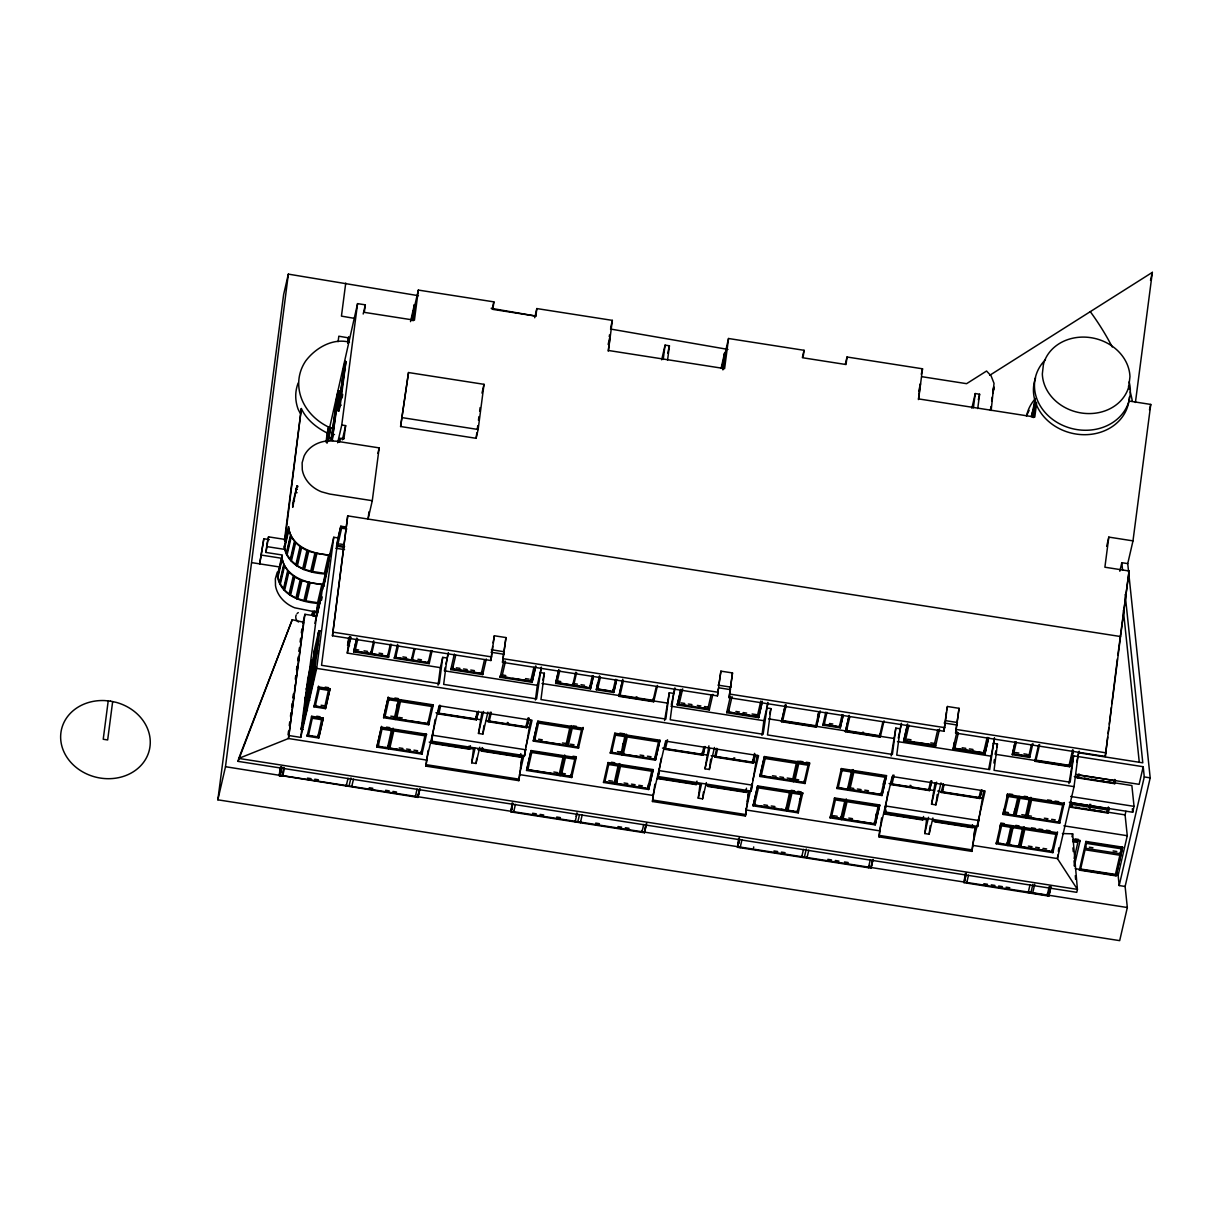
<?xml version="1.0" encoding="UTF-8"?>
<svg xmlns="http://www.w3.org/2000/svg" width="1213" height="1213" viewBox="0 0 1213 1213"><rect width="100%" height="100%" fill="white"/><g stroke="black" fill="none" stroke-linecap="round" stroke-linejoin="round"><path stroke-width="1.5" d="M991.157 410.494L994.023 383.353L991.142 375.969L986.578 371.026L966.594 383.672L922.047 376.712M947.444 706.497L943.987 731.257L729.058 697.702L732.516 672.942L720.901 671.138L717.444 695.898L502.516 662.328L505.973 637.568L494.343 635.764L490.901 660.524L332.468 635.779L347.722 515.874L1120.539 636.537L1105.286 756.442L955.601 733.077L959.058 708.316L947.444 706.497L946.595 710.166M490.901 660.524L492.63 646.453M493.069 642.935L494.343 635.764M502.516 662.328L505.973 637.568M717.444 695.898L718.308 688.863M718.748 685.345L720.901 671.138M729.058 697.702L732.516 672.942M943.987 731.257L946.383 711.925M1105.286 756.442L1107.681 737.11M1128.772 401.003L1150.758 404.429L1132.987 540.877L1127.741 563.62L1150.197 777.851L1125.118 886.476L1127.332 907.521L1119.675 940.636L217.855 799.822L225.497 766.707L288.345 274.123L418.455 295.699M284.418 540.513L301.34 408.554C306.419 419.653 316.502 427.613 327.192 433.011L326.039 442.229M284.828 541.301L301.34 408.554M332.468 635.779L347.722 515.874M955.601 733.077L959.058 708.316M1108.136 733.501L1108.818 727.891M1109.289 724.161L1111.366 707.376M1111.836 703.646L1117.385 658.871M1117.84 655.141L1129.076 570.989L1104.891 567.214L1108.818 537.101L1132.987 540.877M108.215 700.917L103.226 739.263L107.669 739.96L112.657 701.614M217.855 799.822L283.615 294.623L288.345 274.123M263.828 538.754L259.673 563.878L263.828 538.754L269.362 539.618M282.432 555.023L265.935 552.446L267.209 542.636L268.543 536.859L285.04 539.436M265.935 552.446L268.543 536.859M283.872 767.374L281.856 776.093L279.187 775.668L280.339 767.253M420.016 788.693L418 797.411L225.497 766.707M280.233 773.348L280.719 769.618M338.109 341.672L338.821 336.198L348.449 337.866L348.692 336.835L347.979 342.309M345.735 283.084L341.444 316.123L354.484 318.382M282.644 776.275L282.826 774.804M288.042 734.896L288.527 731.181M289.255 725.617L289.74 721.902M290.468 716.337L290.953 712.622M291.681 707.043L292.151 703.328M292.879 697.763L293.364 694.048M295.305 679.204L295.79 675.489M296.503 669.91L296.988 666.195M297.716 660.63L298.201 656.915M298.929 651.351L299.414 647.636M300.127 642.056L300.612 638.356M301.34 632.777L301.825 629.062M289.74 726.451L290.225 722.705M290.953 717.08L291.438 713.32M292.424 705.814L292.909 702.069M293.394 698.324L293.88 694.564M294.623 688.939L295.108 685.193M295.836 679.568L296.321 675.823M297.064 670.198L297.549 666.437M298.277 660.812L298.762 657.067M299.505 651.442L299.99 647.681M300.718 642.056L301.203 638.311M301.946 632.686L302.431 628.941M349.465 342.218C332.908 337.79 315.607 347.843 305.782 360.852A53.797 46.2 13 0 0 328.571 427.052L326.934 439.606L357.562 303.629L365.31 304.842L364.325 312.363L414.437 320.187L418.349 290.074L493.873 301.87L492.887 309.391L535.858 316.108L536.843 308.572L612.353 320.368L608.441 350.481L724.616 368.616L728.528 338.503L804.052 350.299L803.067 357.82L846.037 364.537L847.023 357.001L922.532 368.797L918.62 398.91L1034.795 417.045L1036.63 402.883M326.858 442.972L327.722 436.286M327.07 442.108L327.783 436.559L329.693 436.862M1062.406 833.543L1072.656 833.831L1077.417 889.387L1076.75 892.328L238.066 761.37L238.749 758.428L288.451 738.52L304.918 614.294L316.548 616.113L308.041 681.418M329.345 429.827L327.222 442.275M328.026 441.441L328.465 438.105M327.237 442.79L329.754 427.476L331.665 427.764M333.12 440.44L331.21 440.137L336.88 396.636L338.23 390.768L340.14 391.071M331.21 440.137L338.23 390.768M335.94 411.283L332.165 440.289L339.185 390.92L336.41 407.659M337.987 410.782L345.008 361.413L345.963 361.565L340.292 405.051L338.943 410.934L337.987 410.782L345.008 361.413M338.943 410.934L340.823 396.424M341.308 392.8L345.963 361.565M347.737 343.34L348.449 337.866M312.666 615.203L313.151 611.519M342.187 397.955L342.673 394.331M303.038 729.589L301.127 729.286L307.768 679.113M277.277 572.111L275.351 578.768L275.503 585.758A30.916 26.55 13 0 0 294.653 607.774L316.472 612.14L317.654 603.028M289.134 735.578L300.748 737.398L306.343 694.473M306.828 690.743L307.556 685.148M318.61 602.497L316.866 615.87L321.278 596.796L323.022 583.423M339.549 442.048L340.019 438.393L343.901 439L345.644 425.611L341.763 425.005L337.654 442.79M341.763 425.005L357.562 303.629M301.127 729.286L305.54 710.212L312.075 660.024L313.97 660.312M304.615 718.248L305.1 714.487M308.269 697.96L311.923 669.834L315.88 652.7L312.226 680.842M312.181 667.847L317.184 642.663L316.138 650.729M313.485 657.81L314.546 649.759L316.441 650.047M309.088 698.309L310.24 689.454M310.71 685.906L313.651 663.284M325.387 573.143L323.644 586.516L328.056 567.426L329.8 554.053M318.488 632.625L317.442 640.691L318.488 640.843L316.896 647.787M309.815 700.235L307.905 699.931L312.317 680.842L318.852 630.654L320.763 630.957M308.86 700.083L313.272 680.993L319.807 630.805L313.136 659.781M315.607 670.516L316.062 666.968M307.132 736.185L311.65 716.277L323.264 718.096L318.746 738.004L307.132 736.185L307.344 734.547M300.748 737.398L316.684 668.393L333.757 537.268L338.109 537.95L321.536 665.315L439.288 683.707L442.715 657.355L447.081 658.037L448.355 652.533M311.65 716.277L311.544 717.11L323.158 718.915M322.006 718.066L317.836 736.852L308.496 735.381L312.666 716.61M313.909 706.83L318.428 686.922L330.042 688.741L325.524 708.65L313.909 706.83L314.015 706.011M328.45 690.136L324.614 707.482L315.274 706.027L315.501 704.389M318.534 686.103L318.322 687.741L329.936 689.56M344.598 546.396L337.684 545.304L337.896 543.667M336.714 544.379L340.823 526.199L346.145 527.033M317.836 736.852L318.049 735.199M318.746 738.004L323.264 718.096M324.614 707.482L324.826 705.845L321.096 705.253M325.524 708.65L330.042 688.741M328.784 688.711L328.571 690.364L319.231 688.908L315.274 706.027M349.511 645.634L347.6 645.346L348.692 637.75M442.715 657.355L440.349 667.635L347.282 653.094L349.177 638.447M349.48 638.402L348.556 645.483L350.557 636.81M368.995 511.765L368.055 519.043L372.285 500.696L379.169 447.885L336.456 441.214L328.056 440.865A30.916 26.55 13 0 0 304.054 456.133L302.128 462.79L302.28 469.78A30.916 26.55 13 0 0 321.43 491.796L329.587 494.025L372.285 500.696M391.42 644.361L388.509 657.34L353.65 651.897L356.561 638.917M390.359 644.194L387.584 656.172L355.03 651.093L355.242 649.44L358.745 650.001M346.221 786.191L346.539 784.189M349.026 785.994L350.966 777.912M412.299 320.55L414.376 304.675L415.331 304.827L413.254 320.732M351.891 785.888L353.514 779.125M370.935 652.73L371.042 651.912L371.891 652.882L370.935 652.73L373.71 640.752M400.593 426.521L408.508 372.543L484.017 384.324L478.134 429.493L476.103 438.302L400.593 426.521L408.508 372.543M387.584 656.172L387.811 654.535M376.834 747.072L381.352 727.163L426.506 734.214L426.4 735.033L381.246 727.982L376.834 747.072L421.988 754.122L426.506 734.214M388.509 657.34L388.615 656.506L381.276 655.369M391.708 728.952L387.538 747.724L378.213 746.268L378.426 744.63M381.246 727.982L381.458 726.344M378.213 746.268L382.383 727.497M383.733 716.883L388.13 697.809L433.284 704.859L428.765 724.768L383.611 717.717L383.839 716.064M398.486 699.598L394.316 718.369L384.991 716.913L385.203 715.261M383.611 717.717L388.236 696.975M384.991 716.913L389.161 698.142M432.086 650.714L429.175 663.678L394.316 658.234L394.422 657.416M431.024 650.532L428.25 662.525L395.681 657.446L395.893 655.793M387.538 747.724L387.751 746.086M388.569 748.057L388.463 748.891L393.073 728.149M425.247 734.199L421.078 752.97L389.828 748.087L390.04 746.435M394.316 718.369L394.528 716.716L390.798 716.14M432.025 704.829L427.855 723.6L396.606 718.733L396.818 717.08M399.744 699.613L395.241 719.521L395.347 718.703L406.522 720.446M396.606 718.733L400.775 699.946M411.601 659.084L411.707 658.265L412.556 659.235L411.601 659.084L413.967 648.803M428.25 662.525L428.462 660.873M429.175 663.678L429.281 662.859M415.271 796.971L415.468 795.804M421.078 752.97L421.29 751.317M421.988 754.122L422.094 753.303L416.514 752.424M418 797.411L418.879 791.058M427.855 723.6L428.068 721.962M428.765 724.768L428.871 723.934L410.252 721.038M433.284 704.859L433.177 705.678L388.024 698.627M477.831 749.679L522.136 756.594L518.846 780.656L425.915 766.131L426.885 758.61M425.915 766.131L428.098 750.453M438.06 685.193L440.349 667.635M470.432 745.737L469.628 749.24L431.024 743.205L431.131 742.386M530.597 719.9L524.607 755.699L431.676 741.188L432.647 733.653M431.676 741.188L435.103 719.415M432.222 742.068L432.116 742.887L468.749 748.603L469.067 746.101M478.422 711.136L476.406 719.885L437.802 713.851L437.908 713.032M477.209 711.955L475.526 719.248L438.894 713.532L439 712.698M447.081 658.037L443.655 684.39L536.586 698.9L541.286 667.044M476.103 438.302L476.815 432.889M477.285 429.266L477.755 425.657M478.453 420.244L478.923 416.62M479.635 411.207L480.105 407.598M486.307 658.993L482.713 674.61L450.751 669.621L450.872 668.788L470.386 671.835M484.518 659.675L481.349 673.382L452.57 668.879L452.783 667.241M469.628 749.24L469.734 748.421M481.349 673.382L481.561 671.729M475.526 719.248L475.845 716.747M476.406 719.885L476.512 719.051M482.713 674.61L482.819 673.776M479.802 747.223L476.042 763.477L471.69 762.81L473.479 748.997L429.19 742.083M487.899 712.107L482.819 734.123L478.468 733.44L481.955 712.304M476.042 763.477L476.709 758.307M482.819 734.123L483.942 725.495M520.786 753.607L519.968 757.094L481.364 751.074L481.47 750.256M482.789 748.254L482.456 750.741L519.088 756.472L519.194 755.638M529.004 718.172L526.745 727.739L488.142 721.72L488.248 720.886M527.973 718.005L525.866 727.103L489.248 721.386L489.355 720.567M535.691 666.695L532.082 682.312L500.135 677.324L500.347 675.671M533.887 667.377L530.718 681.084L501.939 676.596L502.152 674.944L505.76 675.505M646.635 823.43L644.543 832.77L510.946 811.922L512.113 802.93M519.968 757.094L520.074 756.275M513.584 812.331L513.796 811.163M530.718 681.084L530.945 679.447M518.846 780.656L519.634 774.622M520.483 768.102L521.787 758.064M525.866 727.103L525.972 726.284M532.082 682.312L535.797 665.876M526.745 727.739L528.883 718.172M524.607 755.699L525.396 749.664M535.418 700.007L537.314 685.33L541.392 667.711M526.548 770.452L531.067 750.544L576.22 757.594L571.702 777.503L526.548 770.452L531.067 750.544M563.332 755.76L559.163 774.531L527.913 769.649L528.14 767.996M527.913 769.649L532.082 750.877M533.326 741.082L537.844 721.174L582.998 728.225L578.48 748.133L533.326 741.082L537.844 721.174M569.776 727.815L565.94 745.161L534.706 740.294L534.918 738.641M540.012 672.548L544.379 673.23L540.953 699.567L665.831 719.082L669.273 692.729L673.624 693.411L674.898 687.907M534.706 740.294L538.86 721.508M593.309 676.672L590.504 688.878L555.645 683.435L555.857 681.782M592.353 675.732L589.579 687.71L557.01 682.631L557.222 680.978L560.74 681.539M608.213 351.148L610.275 335.258L609.32 335.122M559.163 774.531L559.375 772.878M576.645 672.442L573.885 684.42L572.93 684.268L573.036 683.45L577.494 684.147M561.452 774.88L565.41 757.761L574.735 759.217L570.777 776.335L561.452 774.88L561.664 773.242L565.394 773.818M564.697 754.956L560.088 775.683L560.194 774.864L556.464 774.273M565.94 745.161L566.153 743.524L562.483 742.947M573.885 684.42L573.992 683.601M570.11 726.39L569.898 728.043L538.648 723.16M568.23 745.525L572.187 728.391L581.512 729.847L577.555 746.981L568.23 745.525L568.442 743.872M571.49 725.586L566.865 746.329L566.971 745.495L576.933 747.056M570.777 776.335L571.005 774.698M571.702 777.503L571.808 776.669L563.514 775.38M577.555 746.981L577.782 745.328M578.48 748.133L578.586 747.314M583.104 727.406L582.892 729.058L537.738 722.008M589.579 687.71L589.791 686.073M590.504 688.878L593.415 675.899M575.098 821.929L575.296 820.761M577.828 821.717L579.344 815.379M616.553 680.296L613.733 692.502L596.311 689.772L596.417 688.954L610.351 691.137M580.39 822.763L580.572 821.292M615.582 679.356L612.823 691.349L597.675 688.984L597.888 687.331M612.823 691.349L613.035 689.697M613.733 692.502L616.644 679.538M603.513 782.461L608.031 762.552L653.185 769.603L648.667 789.511L603.513 782.461L603.619 781.642L606.94 782.158M618.387 764.342L614.218 783.128L604.893 781.672L605.105 780.02M608.031 762.552L607.925 763.386L653.079 770.437M604.893 781.672L609.062 762.886M610.291 753.106L614.809 733.198L659.963 740.248L655.445 760.157L610.291 753.106L610.397 752.287L615.385 753.061M625.165 734.987L620.995 753.758L611.67 752.303L611.883 750.665M657.491 685.466L653.716 701.781L618.857 696.338L622.739 679.204M663.208 359.457L665.073 345.129L669.424 345.796L667.559 360.14M614.809 733.198L614.703 734.017L659.857 741.067M656.294 686.603L652.928 701.159L619.873 696.004L619.979 695.185L653.049 700.341M611.67 752.303L615.84 733.531M614.218 783.128L614.43 781.475M616.507 783.477L620.465 766.358L651.699 771.225L647.757 788.359L616.507 783.477L616.72 781.839M619.752 763.553L615.143 784.28L615.249 783.462L610.26 782.673M620.995 753.758L621.208 752.121L617.478 751.529M622.026 754.092L621.92 754.926L626.53 734.183M623.285 754.122L627.242 736.988L658.477 741.871L654.535 759.004L623.285 754.122L623.497 752.469M652.928 701.159L653.261 698.673M653.716 701.781L653.822 700.962M641.904 832.361L642.102 831.193M642.208 830.359L642.026 831.83L643.724 824.446M647.757 788.359L648.621 783.856M648.667 789.511L653.185 769.603M644.543 832.77L645.422 826.432M654.535 759.004L654.747 757.352M655.445 760.157L659.963 740.248M706.224 785.342L748.679 791.968L745.404 816.015L652.458 801.505L653.443 793.984M652.458 801.505L654.868 784.144M664.603 720.567L669.273 692.729M696.975 781.111L696.171 784.614L657.567 778.579L657.673 777.76L700.022 784.371L698.233 798.169L702.585 798.851L706.345 782.597M757.155 755.274L751.165 791.073L658.219 776.547L659.205 769.027M658.219 776.547L661.206 758.14M658.765 777.442L658.659 778.261L695.292 783.977L695.398 783.158M704.965 746.511L702.949 755.259L664.345 749.225L664.451 748.406M703.752 747.329L702.069 754.622L665.437 748.891L665.558 748.072M673.624 693.411L670.198 719.749L763.129 734.274L767.829 702.418M712.865 694.367L709.256 709.969L677.309 704.98L677.521 703.343M722.478 368.979L724.555 353.104L725.495 353.256L723.433 369.131M711.061 695.049L707.892 708.756L679.113 704.253L679.325 702.615M696.171 784.614L696.277 783.795M707.892 708.756L708.104 707.103L704.51 706.542M702.069 754.622L702.403 752.121M702.949 755.259L703.055 754.425M709.256 709.969L709.362 709.15L698.703 707.482M714.457 747.481L709.362 769.497L705.011 768.815L708.923 745.843M702.585 798.851L703.479 791.953M709.362 769.497L710.712 759.141M708.013 785.615L707.907 786.449L746.511 792.468L746.632 791.649M709.12 785.296L709.014 786.115L745.631 791.831L746.48 788.192M755.32 754.365L753.288 763.113L714.684 757.079L714.791 756.26M754.516 753.379L752.424 762.477L715.791 756.76L716.11 754.259M762.234 702.069L758.625 717.687L726.678 712.698L726.784 711.879M760.824 701.038L757.276 716.458L728.497 711.97L728.71 710.318M873.102 859.441L871.086 868.144L737.489 847.296L738.656 838.304M738.96 843.46L739.384 840.124M745.631 791.831L745.752 791.012M740.127 847.705L740.339 846.538M757.276 716.458L757.488 714.806L752.09 713.972M745.404 816.015L746.374 808.495M747.253 801.808L748.345 793.438M752.424 762.477L752.742 759.975M758.625 717.687L762.34 701.25M753.288 763.113L755.017 755.29M751.165 791.073L752.136 783.537L746.04 809.966L879.637 830.829L892.177 776.502L985.123 791.012L972.583 845.34L1057.433 858.577L1077.417 889.387L238.749 758.428L292.227 619.722L303.599 622.254L288.451 738.52L426.551 760.081L439.091 705.769L532.037 720.279L525.926 746.692M761.961 735.381L763.872 720.704L767.935 703.085M753.091 805.826L757.609 785.918L802.763 792.968L802.657 793.787L757.503 786.737L753.091 805.826L798.245 812.877L802.763 792.968M789.875 791.119L785.706 809.905L754.471 805.023L754.683 803.37M757.503 786.737L757.609 785.918M759.869 776.456L764.387 756.548L809.541 763.599L805.023 783.507L759.869 776.456L764.387 756.548M761.248 775.668L765.191 758.534L796.441 763.417L796.653 761.764L792.483 780.535L761.248 775.668L761.461 774.015M766.571 707.922L770.922 708.604L767.495 734.942L892.389 754.441L895.816 728.103L900.167 728.786L901.441 723.282M753.591 847.751L753.698 846.917M765.191 758.534L765.418 756.882M820.14 710.863L816.364 727.178L781.506 721.735L785.387 704.601M782.521 721.401L782.628 720.567L815.697 725.738L815.576 726.557L782.521 721.401L786.297 705.011M785.706 809.905L785.933 808.252M801.505 792.938L797.335 811.709L787.995 810.254L788.207 808.616M792.483 780.535L792.711 778.898L787.192 778.033M793.514 780.869L793.408 781.703L798.033 760.96M794.773 780.899L798.73 763.765L808.055 765.221L804.113 782.355L794.773 780.899L794.985 779.246L798.73 779.838M797.335 811.709L797.548 810.072M798.245 812.877L798.351 812.043M804.113 782.355L804.325 780.702M805.023 783.507L805.129 782.688M816.364 727.178L819.821 711.849M801.641 857.303L801.854 856.135M804.371 857.091L806.296 849.009M843.096 715.67L840.275 727.876L822.854 725.147L822.96 724.328L836.894 726.511M806.933 858.137L807.115 856.666M842.125 714.73L839.366 726.723L824.218 724.358L824.431 722.705M839.366 726.723L839.578 725.071M840.275 727.876L843.187 714.912M830.071 817.835L834.574 797.927L879.728 804.977L875.21 824.885L830.071 817.835L830.177 817.016L840.124 818.563M831.436 817.031L835.393 799.913L844.718 801.368L840.761 818.502L831.436 817.031L831.648 815.394M834.574 797.927L834.468 798.76L879.622 805.811M836.849 788.48L841.352 768.572L886.506 775.623L881.987 795.531L836.849 788.48L836.955 787.662L848.569 789.466M851.708 770.361L847.538 789.132L838.213 787.677L838.426 786.039M884.034 720.84L880.259 737.155L845.416 731.712L848.873 716.383M841.352 768.572L841.246 769.391L886.4 776.441M882.837 721.978L879.486 736.534L846.416 731.378L846.735 728.877M838.213 787.677L842.383 768.906M840.761 818.502L840.973 816.849M878.47 804.962L874.3 823.733L843.05 818.851L843.262 817.213M846.295 798.927L841.686 819.654M847.538 789.132L847.751 787.495M849.828 789.496L853.785 772.363L885.035 777.245L881.078 794.379L849.828 789.496L850.04 787.844L853.725 788.42M853.073 769.558L848.463 790.3M918.393 399.577L920.455 383.702L918.757 391.041M879.486 736.534L879.804 734.047M880.259 737.155L880.365 736.336M868.447 867.735L868.644 866.567M868.766 865.733L868.569 867.204L870.267 859.82M874.3 823.733L874.512 822.08M875.21 824.885L879.728 804.977M871.086 868.144L872.192 860.002M881.078 794.379L881.29 792.726M881.987 795.531L886.506 775.623M932.782 820.716L975.222 827.342L971.947 851.39L879 836.879L879.986 829.358M879 836.879L881.624 817.85M891.161 755.942L895.816 728.103M923.533 816.485L922.714 819.988L884.11 813.953L884.216 813.135M983.698 790.649L977.708 826.432L884.762 811.922L885.748 804.401M884.762 811.922L887.977 791.831M921.941 818.532L921.835 819.351L885.217 813.635L885.323 812.801M931.629 781.051L929.492 790.618L890.888 784.599L890.994 783.78M930.72 780.884L928.612 789.997L891.995 784.265L892.101 783.446M900.167 728.786L896.741 755.123L989.687 769.633L994.387 737.792M939.559 728.952L935.557 746.298L903.609 741.31L907.324 724.874M937.755 729.665L934.192 745.07L905.414 740.582L905.626 738.929M973.387 407.886L975.252 393.558L979.604 394.24L977.739 408.569M922.714 819.988L922.82 819.169M934.192 745.07L934.419 743.433L930.811 742.872M928.612 789.997L928.718 789.163M929.492 790.618L931.751 781.051M935.557 746.298L935.663 745.479M932.888 817.971L929.128 834.226L924.776 833.543L926.58 819.745L885.975 813.407M941 782.855L935.905 804.871L931.554 804.189L935.041 783.052M929.128 834.226L930.25 825.598M935.905 804.871L937.255 794.515M934.556 820.989L934.45 821.823L973.069 827.842L973.175 827.023M935.663 820.67L935.557 821.489L972.189 827.205L972.508 824.719M990.43 410.328L990.93 406.567M991.658 400.942L992.143 397.182M981.863 789.739L979.846 798.488L941.227 792.453L941.333 791.634M980.65 790.573L978.967 797.851L942.334 792.134L942.653 789.633M988.534 738.399L984.926 754.001L952.978 749.012L953.084 748.194L969.066 750.695M987.139 737.368L983.576 752.788L954.798 748.285L955.01 746.647M1050.867 887.385L1048.851 896.104L964.032 882.655L965.199 873.663M965.715 877.166L966.155 873.815M966.67 883.079L966.867 881.608M983.576 752.788L983.788 751.135M971.947 851.39L972.917 843.869M973.796 837.182L974.888 828.813M978.967 797.851L979.073 797.032M984.926 754.001L988.64 737.565M979.846 798.488L981.56 790.664M977.708 826.432L978.679 818.911M1032.657 417.408L1034.734 401.533L1035.675 401.685L1033.612 417.56M988.747 768.921L994.478 738.459M993.947 763.038L994.402 759.52M993.113 743.296L997.465 743.978L994.038 770.316L1070.169 782.203L1073.596 755.866L1143.207 766.722L1144.268 776.927L1119.19 885.551L1125.118 886.476M996.237 843.778L1000.74 823.87L1057.387 832.725L1052.869 852.633L996.237 843.778L996.449 842.14M1011.096 825.674L1006.926 844.445L997.602 842.99L997.814 841.337M1003.015 814.423L1007.518 794.515L1064.165 803.355L1059.646 823.263L1003.015 814.423L1003.121 813.605M1004.379 813.62L1008.337 796.501L1017.662 797.957L1013.704 815.075L1004.379 813.62L1004.591 811.982L1008.321 812.558M1032.9 743.508L1029.685 757.443L1012.264 754.729L1015.175 741.765M1031.535 744.297L1028.76 756.29L1013.628 753.925L1013.841 752.272M1008.337 796.501L1008.549 794.849M1006.926 844.445L1007.154 842.792M1022.726 827.478L1018.556 846.249L1009.216 844.794L1009.428 843.156M1012.37 825.689L1007.851 845.597L1007.958 844.779L1011.278 845.294M1013.704 815.075L1013.932 813.438M1009.216 844.794L1013.386 826.023M1014.735 815.409L1014.629 816.243L1019.147 796.335L1019.041 797.153M1015.994 815.439L1019.951 798.306L1029.276 799.761L1029.503 798.124L1025.334 816.895L1015.994 815.439L1016.206 813.787M1019.951 798.306L1020.163 796.668M1028.76 756.29L1028.973 754.638M1029.685 757.443L1029.792 756.624L1026.304 756.078M1018.556 846.249L1018.768 844.612M1020.83 846.613L1024.788 829.48L1055.901 834.347L1051.959 851.465L1020.83 846.613L1021.058 844.961M1024.09 826.675L1019.466 847.417L1019.572 846.583L1014.599 845.81M1025.334 816.895L1025.546 815.242L1021.816 814.666M1026.35 817.228L1026.243 818.047L1030.868 797.32M1027.623 817.259L1031.566 800.125L1062.679 804.977L1058.737 822.111L1027.623 817.259L1027.836 815.606L1031.49 816.182M1073.429 750.407L1069.669 766.737L1034.81 761.294L1034.916 760.46M1035.826 760.945L1035.932 760.126L1068.987 765.282L1068.88 766.116L1035.826 760.945L1039.602 744.555M1028.184 892.677L1028.397 891.51M1030.838 893.086L1028.275 892.055M1030.914 892.465L1030.807 893.284L1032.839 884.383M1051.959 851.465L1052.171 849.828M1034.734 884.277L1032.688 893.086L1047.183 895.346L1047.395 893.708M1052.869 852.633L1052.975 851.799M1048.851 896.104L1050.033 887.006M1057.493 831.891L1057.281 833.543L1000.634 824.704L1000.846 823.051L1004.167 823.566M1058.737 822.111L1058.949 820.458M1059.646 823.263L1059.753 822.444M1064.271 802.536L1064.059 804.189L1007.412 795.334L1007.624 793.696L1006.835 797.168M1057.903 854.998L1057.433 858.577L1074.036 786.646L1078.448 752.773L1142.798 762.825L1125.148 594.491M1058.358 851.42L1058.828 847.826M1069.669 766.737L1073.126 751.408M1068.941 783.704L1073.596 755.866M1109.198 807.813L1107.985 813.074L1070.336 807.191L1070.442 806.372M1108.394 806.979L1107.135 812.437L1071.413 806.857L1071.746 804.371L1089.122 807.07L1089.971 808.055L1090.821 804.416M1115.566 780.202L1114.762 783.704L1077.114 777.836L1077.235 777.002M1078.19 777.503L1078.524 775.001L1095.9 777.715L1096.749 778.685L1096.855 777.867L1114.231 780.581L1113.913 783.082L1078.19 777.503L1079.039 773.864M1135.413 402.473L1152.35 272.364L989.687 375.333M1073.262 839.457L1080.131 840.533L1080.025 841.352L1073.156 840.275M1079.388 870.146L1085.938 841.443L1122.631 847.159L1116.081 875.877L1079.388 870.146L1079.494 869.327M1080.449 869.812L1080.556 868.993L1115.354 874.421L1115.247 875.255L1080.449 869.812L1085.074 849.782L1119.872 855.226L1115.247 875.255M1089.971 808.055L1090.078 807.221L1107.454 809.935L1107.135 812.437M1085.938 841.443L1085.832 842.262L1122.51 847.993M1121.57 847.174L1120.221 853.709L1085.423 848.281L1085.635 846.629M1085.423 848.281L1086.757 841.731M1120.539 636.537L1129.076 570.989M1107.985 813.074L1108.894 808.737M1114.762 783.704L1114.868 782.885M1116.081 875.877L1122.631 847.159M1120.221 853.709L1120.433 852.072M292.636 503.895L296.973 485.943L297.898 486.201M277.489 575.098L281.901 556.009L281.825 558.116M319.459 603.483C302.416 602.649 281.158 596.159 277.534 576.948L281.932 557.859C285.48 576.66 306.101 583.453 322.901 584.241M325.281 573.961C308.466 573.188 287.86 566.395 284.312 547.579L288.709 528.504C292.348 547.715 313.606 554.205 330.633 555.038M279.748 583.787L284.16 564.697M286.526 554.417L290.938 535.342M283.887 590.003L288.3 570.914M290.665 560.633L295.077 541.559M289.664 595.174L294.077 576.099M296.442 565.819L300.854 546.729M327.192 433.011L328.571 427.052M336.744 398.228L337.745 393.907M344.522 364.537L343.522 368.873L345.432 369.161M329.087 434.663L330.709 427.613L328.587 441.183M331.695 437.014L332.696 432.677M338.472 407.644L339.473 403.323M296.685 598.964L301.097 579.875M303.462 569.594L307.875 550.52M292.227 619.722L238.066 761.37M363.187 314.015L365.31 304.842M339.2 441.957L340.019 438.393M304.842 601.193L309.254 582.104M311.62 571.839L316.032 552.749M342.354 439.849L345.644 425.611M302.841 623.3L304.918 614.294M311.984 615.097L312.802 611.595M312.15 614.961L312.999 611.307M312.939 615.249L313.742 611.746M313.075 616.204L314.288 610.943M314.031 616.356L315.244 611.094M316.472 612.14L333.757 537.268M280.916 767.162L280.355 772.817M279.187 775.668L281.204 766.95M280.203 773.545L281.007 770.058M314.88 623.315L316.548 616.113M321.278 596.356L317.093 614.475L318.488 603.756L319.444 603.907M322.658 589.594L323.462 586.122M323.871 585.121L329.451 556.282L330.406 556.433M279.9 775.85L281.932 767.071M321.43 600.405L322.233 596.932M282.765 775.729L284.464 768.345M338.018 538.345L340.823 526.199M337.684 545.304L341.626 528.186L346.827 528.989M312.075 660.024L307.662 679.098L308.618 679.25M318.852 630.654L314.44 649.743L306.495 710.348L302.082 729.438L306.01 699.325L305.054 699.173L309.451 680.099L311.362 680.387M306.449 689.151L310.407 672.017M309.709 678.886L311.316 671.941M305.145 699.188L309.103 682.055M312.787 669.97L313.591 666.498M314.379 663.026L315.183 659.554M315.987 656.081L317.184 650.881M377.895 453.389L379.169 447.885M410.525 321.627L414.376 304.675M411.571 319.428L418.349 290.074M412.784 315.835L415.331 304.827M412.769 315.911L415.316 304.903M347.6 645.346L349.617 636.628M347.282 653.094L350.936 637.25M353.65 651.897L356.88 637.947M355.03 651.093L357.79 639.099M371.891 652.882L374.256 642.617M346.418 785.023L348.04 778.276M394.316 658.234L397.53 644.3M395.681 657.446L398.455 645.452M396.833 706.739L397.5 703.874M389.828 748.087L393.785 730.954L425.035 735.836M492.175 309.209L493.873 301.87M412.556 659.235L414.922 648.955M481.986 393.133L484.017 384.324M415.392 796.441L417.09 789.057M445.171 667.393L444.383 670.819L537.314 685.33M445.959 663.966L448.446 653.201M418.303 795.106L419.622 789.36M431.024 743.205L431.934 738.884M437.802 713.851L439.819 705.102M438.894 713.532L440.577 706.239M450.751 669.621L454.359 654.004M452.57 668.879L455.739 655.187M534.721 317.745L536.843 308.572M476.633 719.082L478.256 712.061M471.69 762.81L475.026 748.345M478.468 733.44L483.547 711.425M481.364 751.074L482.168 747.572M488.142 721.72L490.264 712.137M489.248 721.386L491.341 712.289M500.135 677.324L503.85 660.888M501.939 676.596L505.503 661.176M610.655 327.707L612.353 320.368M608.153 344.447L610.275 335.258M512.568 803.87L511.022 811.285L511.977 811.436M519.831 773.121L523.925 755.396M510.946 811.922L512.947 803.203M542.802 680.084L544.379 673.23M513.706 811.785L515.419 804.401M558.556 670.471L555.751 682.601L572.263 685.178M555.645 683.435L558.859 669.485M557.01 682.631L559.784 670.637M572.93 684.268L575.69 672.29M661.676 359.806L665.073 345.129M667.726 353.15L669.424 345.796M596.917 686.391L597.721 682.934M596.311 689.772L599.525 675.838M597.675 688.984L600.45 676.99M576.16 816.349L576.979 812.801M575.22 821.398L576.933 814.014M580.511 822.217L582.21 814.833M618.857 696.338L622.633 680.023M619.873 696.004L623.239 681.433M622.527 746.404L623.194 743.554M721.113 368.312L724.555 353.104M721.75 367.857L728.528 338.503M723.388 362.429L725.51 353.256M722.887 369.904L723.736 366.22M671.32 704.48L674.989 688.575M644.846 830.48L646.453 823.506M657.567 778.579L658.886 772.514M664.345 749.225L666.362 740.476M665.437 748.891L667.544 739.794M677.415 704.162L680.614 690.288M677.309 704.98L680.902 689.378M679.113 704.253L682.676 688.848M703.176 754.441L704.798 747.435M698.233 798.169L701.569 783.719M705.011 768.815L709.666 748.633M802.354 357.638L804.052 350.299M714.684 757.079L716.701 748.33M715.791 756.76L717.474 749.482M726.678 712.698L730.393 696.262M728.497 711.97L732.046 696.55M845.325 364.34L847.023 357.001M281.856 775.501L737.565 846.659L739.399 838.016M752.818 780.596L758.58 755.654L665.634 741.128L653.094 795.455L519.498 774.591M737.489 847.296L739.49 838.577M769.739 713.744L770.922 708.604M740.248 847.159L741.962 839.775M754.471 805.023L758.413 787.889L789.663 792.771M781.506 721.735L785.281 705.42M786.63 811.057L791.255 790.33L794.576 790.846M787.995 810.254L791.953 793.135L801.277 794.591M817.592 716.777L818.426 713.138M815.576 726.557L818.942 712.001M799.519 801.505L800.186 798.654M822.854 725.147L825.765 712.183M824.218 724.358L826.993 712.365M801.763 856.772L803.476 849.388M807.054 857.591L808.768 850.207M921.258 374.301L922.532 368.797M845.416 731.712L849.176 715.397M846.416 731.378L849.782 716.807M843.05 818.851L847.008 801.732L878.257 806.6M875.831 816.379L876.483 813.514M883.261 784.159L883.928 781.308M971.856 408.235L975.252 393.558M898.257 738.141L901.532 723.949M978.33 399.744L979.604 394.24M871.389 865.855L872.723 860.108M884.11 813.953L885.733 806.963M890.888 784.599L893.011 775.031M885.217 813.635L886.051 809.996M891.995 784.265L894.087 775.168M903.609 741.31L907.612 723.964M905.414 740.582L908.977 725.162M992.916 390.404L993.765 386.735M992.947 391.951L993.781 388.281M992.81 393.467L994.084 387.963M924.776 833.543L928.536 817.289M931.554 804.189L936.633 782.173M941.227 792.453L943.244 783.704M942.334 792.134L944.017 784.841M953.6 745.631L954.404 742.174M952.978 749.012L956.981 731.666M954.798 748.285L958.346 732.879M1031.293 416.741L1035.311 399.32M1032.324 414.619L1035.205 402.14M1032.248 416.741L1035.25 403.52M964.032 882.655L966.17 873.148M995.888 750.817L995.1 754.243L1071.231 766.131M996.677 747.39L997.465 743.978M966.806 882.533L968.505 875.149M1012.264 754.729L1015.069 742.523M1013.628 753.925L1016.388 741.931M999.648 828.252L1000.452 824.795M1003.227 812.771L1004.03 809.314M997.602 842.99L1001.559 825.856L1010.884 827.311M1014.25 812.013L1014.917 809.147M1034.81 761.294L1038.586 744.964M1150.5 280.385L1152.35 272.364M1106.696 546.275L1108.818 537.101M1028.306 892.146L1030.019 884.762M1149.484 409.903L1150.758 404.429M1068.88 766.116L1072.671 749.725M1119.826 571.262L1121.813 562.696L1127.741 563.62M1076.735 761.825L1079.191 751.196M1047.183 895.346L1049.215 886.536M1047.896 895.952L1049.912 887.234M1050.974 886.567L1048.957 895.285L1127.332 907.521M1070.336 807.191L1071.549 801.945M1077.114 777.836L1077.932 774.334M1071.413 806.857L1072.262 803.218M1071.974 836.773L1072.656 833.831M1074.127 858.577L1077.841 842.489L1072.777 841.701M1074.384 865.764L1080.131 840.533M1089.016 807.903L1089.85 804.264M1113.913 783.082L1114.747 779.428M1119.19 885.551L1118.128 875.361L1127.271 835.727L1125.088 814.893L1125.922 811.285M1069.32 802.339L1132.699 812.24L1134.049 806.357L1131.865 785.539L1107.696 781.763M1143.207 766.722L1139.128 784.341L1075.749 774.44M296.973 485.943L292.712 507.337L292.712 503.531M1034.31 409.312L1031.611 415.362A44.138 37.906 13 0 1 1033.976 409.342M297.049 492.705L296.002 492.614L296.017 489.218L296.973 489.264M417.12 796.623L418.076 796.774M643.678 831.997L644.619 832.148M870.221 867.371L871.177 867.522M414.164 305.873L415.119 306.025M609.123 336.319L610.063 336.456M724.343 354.302L725.298 354.454M1034.522 402.731L1035.477 402.883M336.88 396.636L337.821 396.787M339.352 404.899L341.247 405.203M402.625 417.712L478.134 429.493M332.574 434.269L334.47 434.557M341.93 438.151L343.825 438.454M328.45 437.514L330.361 437.802M340.717 527.033L346.039 527.852M339.625 543.94L343.082 544.47M336.304 546.108L343.4 547.215M335.743 548.231L344.553 549.595M267.269 546.669L283.766 549.246M261.69 555.145L280.127 558.025M252.061 562.68L278.111 566.744M322.673 585.636L323.628 585.788M314.41 615.461L315.501 615.628M491.356 649.743L504.381 651.775M717.914 685.118L730.923 687.149M946.307 720.78L957.466 722.523M491.038 652.245L504.047 654.277M719.445 687.907L730.59 689.651M944.123 722.993L957.133 725.025M333.302 632.185L491.72 656.915M503.35 658.735L718.278 692.289M729.892 694.109L944.821 727.664M956.435 729.483L1106.12 752.848M364.021 650.82L367.539 651.366M379.017 653.155L382.535 653.701M402.928 656.885L406.431 657.446M417.924 659.235L421.442 659.781M581.012 684.693L584.53 685.254M829.48 723.494L832.846 724.025M1015.524 752.545L1018.89 753.061M1023.939 753.849L1027.305 754.38M353.756 651.063L362.93 652.503M366.599 653.079L377.607 654.793M396.257 657.704L401.761 658.568M405.43 659.129L416.438 660.858M420.107 661.434L425.611 662.283M575.932 685.754L579.602 686.331M583.271 686.907L586.94 687.483M1017.586 754.713L1022.817 755.532M456.376 667.802L459.985 668.363M463.578 668.924L467.172 669.485M470.765 670.046L474.374 670.607M525.547 678.598L529.141 679.159M681.13 702.888L684.723 703.449M688.317 704.01L691.926 704.571M697.323 705.42L700.917 705.981M735.897 711.44L739.49 712.001M743.099 712.562L746.692 713.123M636.173 696.838L637.068 696.975M862.716 732.212L863.611 732.349M907.43 739.217L911.024 739.778M962.197 747.769L965.806 748.33M969.399 748.891L972.993 749.452M1144.268 776.927L1150.197 777.851M473.934 672.396L479.271 673.23M500.241 676.505L509.111 677.885M512.659 678.446L525.093 680.387M528.641 680.933L532.189 681.494M682.737 704.996L688.059 705.83M691.607 706.375L695.155 706.936M730.332 712.425L733.88 712.986M737.443 713.532L749.861 715.473M753.409 716.034L758.731 716.868M846.522 730.544L879.592 735.715M541.999 683.495L666.892 703.009M768.557 718.869L893.435 738.368M903.715 740.491L907.263 741.037M910.811 741.598L914.359 742.144M917.907 742.705L930.341 744.646M972.614 751.241L985.032 753.182M318.14 651.032L316.229 650.729L311.832 669.819L313.833 670.122M670.925 706.193L763.872 720.704M897.468 741.568L990.415 756.078M1074.324 776.547L1080.828 777.563M1084.392 778.124L1088.016 778.685M1091.564 779.246L1095.203 779.807M1100.525 780.641L1104.118 781.202M313.227 659.796L315.137 660.084M316.684 668.393L1074.036 786.646M311.711 670.213L310.771 670.061L306.358 689.136L307.314 689.287M1070.67 796.471L1134.049 806.357M312.317 680.842L313.272 680.993M1074.021 803.188L1087.53 805.296M1092.352 806.054L1105.862 808.161M325.175 687.134L328.496 687.65M394.877 698.021L398.198 698.536M573.143 725.859L576.463 726.375M619.888 733.152L624.877 733.926M799.685 761.218L803.006 761.749M806.327 762.264L809.647 762.78L809.435 764.433L764.281 757.382M1009.292 793.954L1012.612 794.47M1024.227 796.289L1027.547 796.805M1047.562 799.928L1051.277 800.504M1054.992 801.096L1058.706 801.672M388.948 699.78L398.273 701.235M400.563 701.599L431.813 706.482M615.613 735.184L624.953 736.64M842.171 770.558L851.496 772.014M1075.825 807.206L1079.434 807.767M1082.997 808.328L1086.636 808.889M1091.958 809.723L1095.627 810.299M1099.13 810.845L1102.814 811.421M1108.212 812.255L1125.088 814.893M507.277 722.493L508.262 722.645M733.82 757.867L734.82 758.019M910.023 785.387L911.024 785.539M435.967 712.728L480.257 719.643M486.458 720.613L528.913 727.239M662.51 748.103L706.8 755.017M711.167 755.699L755.456 762.613M889.053 783.477L933.358 790.391M937.71 791.073L981.999 797.987M398.652 717.368L402.337 717.944M538.587 739.217L542.272 739.794M570.307 744.176L574.037 744.752M640.039 755.062L643.709 755.623M647.393 756.199L651.063 756.776M772.484 775.744L776.168 776.305M779.838 776.881L783.507 777.457M857.394 788.996L861.078 789.572M864.748 790.148L868.417 790.709M1044.302 818.184L1047.956 818.745M1051.626 819.321L1055.28 819.897M315.683 706.269L320.657 707.043M385.385 717.141L390.359 717.929M533.432 740.264L537.162 740.84M540.892 741.431L561.376 744.63M618.706 753.576L638.781 756.715M642.511 757.291L646.241 757.882M649.971 758.459L655.551 759.338M759.975 775.638L771.165 777.381M774.88 777.958L778.61 778.549M782.34 779.125L786.069 779.716M789.784 780.293L801.808 782.173M852.299 790.057L863.474 791.801M867.204 792.377L880.244 794.409M1008.094 814.378L1013.082 815.151M1016.403 815.667L1019.708 816.197M1023.029 816.713L1043.059 819.836M1046.758 820.413L1050.473 820.989M1054.188 821.58L1057.903 822.156M1063.892 825.826L1127.271 835.727M305.54 710.212L307.45 710.5M316.729 716.231L320.05 716.747M386.447 727.118L389.752 727.633M573.006 756.245L576.327 756.76L576.114 758.413L530.96 751.363M611.458 762.249L614.779 762.765M797.881 791.361L801.202 791.877M1015.797 825.386L1019.117 825.901M1031.505 827.842L1035.22 828.418M1038.935 828.995L1042.649 829.586M1046.349 830.162L1050.064 830.738M433.026 735.305L525.972 749.816M659.569 770.68L752.515 785.19M886.112 806.054L979.058 820.564M312.454 718.263L321.794 719.718M382.171 729.149L391.496 730.605M531.87 752.515L563.12 757.397M608.835 764.539L618.175 765.994M1013.173 827.675L1022.498 829.131M1075.082 838.896L1078.524 839.441M1086.545 843.384L1121.358 848.812M1089.289 847.205L1092.958 847.781M1113.109 850.92L1116.779 851.496M399.229 747.875L402.913 748.451M406.582 749.028L410.267 749.604M413.936 750.165L417.606 750.741M553.871 772.014L557.54 772.59M608.835 780.596L612.565 781.187M624.073 782.976L627.743 783.553M631.427 784.129L635.096 784.705M638.781 785.281L642.45 785.857M763.872 804.81L767.541 805.387M771.225 805.963L774.895 806.524M833.513 815.682L837.243 816.273M848.782 818.062L852.451 818.639M1028.366 846.113L1032.036 846.674M1035.69 847.25L1039.359 847.826M1043.013 848.387L1046.683 848.964M308.906 735.624L312.226 736.139M315.547 736.655L318.852 737.186M376.955 746.253L381.928 747.026M385.249 747.542L397.879 749.513M401.609 750.104L405.339 750.68M409.054 751.256L412.784 751.848M526.654 769.618L552.734 773.697M617.099 783.75L622.694 784.614M626.424 785.205L645.043 788.116M753.197 804.992L762.522 806.448M766.237 807.039L769.967 807.615M773.697 808.192L777.427 808.783M781.142 809.359L786.737 810.239M788.389 810.496L793.378 811.27M843.657 819.124L871.601 823.475M999.664 843.475L1002.984 843.99M1021.437 846.871L1027.002 847.751M1030.716 848.327L1034.416 848.903M1038.131 849.479L1041.846 850.07M1045.561 850.647L1049.26 851.223M426.248 764.675L519.194 779.186M652.791 800.049L745.737 814.56M879.334 835.408L972.28 849.934M1075.249 868.66L1118.128 875.361M1048.441 892.92L1049.381 893.071M417.454 794.5L418.409 794.651M511.34 809.162L512.295 809.314M964.441 879.91L965.396 880.062M307.465 778.094L311.104 778.655M314.743 779.231L318.382 779.792M369.222 787.737L372.861 788.298M385.613 790.3L389.252 790.861M392.891 791.437L396.53 791.998M532.613 813.241L536.313 813.832M540.028 814.408L543.727 814.984M556.706 817.016L560.406 817.592M595.704 823.096L599.404 823.672M617.948 826.569L621.647 827.145M625.362 827.736L629.062 828.312M773.985 850.935L777.685 851.511M781.399 852.087L785.099 852.678M827.812 859.335L831.512 859.911M835.226 860.502L838.926 861.078M844.491 861.943L848.19 862.519M983.849 883.701L987.549 884.277M991.264 884.853L994.963 885.445M998.678 886.021L1002.378 886.597M1006.093 887.173L1009.792 887.749M739.414 846.947L965.063 882.185M965.957 882.321L1047.153 894.997M737.565 846.659L738.52 846.81M491.174 308.314L535.919 316.093M610.503 329.026L727.952 349.42M296.776 486.701L297.701 486.959M296.017 489.218L296.958 489.476M293.546 500.635L294.516 500.878M300.218 413.36L298.231 409.463A54.251 43.774 12.2 0 1 298.201 382.944M1128.454 386.174L1129.515 389.57M1121.813 562.696L1122.586 570.186M1123.359 610.366L1139.234 761.825M1132.335 808.768L1132.699 812.24M1072.929 847.887L1073.247 851.587M1074.036 860.836L1074.521 866.4M1075.309 875.65L1075.628 879.364M288.603 528.762L288.679 526.654L284.312 547.579M284.388 545.471L284.418 546.881M277.61 574.841L277.534 576.948M298.489 622.026A6.869 5.898 13 0 1 296.199 614.946M297.049 613.642A6.869 5.898 13 0 1 298.292 612.595M1026.486 416.15A48.262 41.454 13 0 1 1035.523 398.471M1026.911 415.362A48.262 41.454 13 0 1 1029.155 410.388M1129.288 397.197A48.262 41.454 13 0 1 1073.384 433.557A48.262 41.454 13 0 1 1035.553 377.925M1129.136 381.852A48.262 41.454 13 0 1 1071.322 428.401A48.262 41.454 13 0 1 1045.47 359.685M1090.29 311.65A294.122 252.638 13 0 1 1112.23 346.963M1130.198 391.844A109.883 94.387 13 0 1 1132.305 401.078M1043.453 364.158L1042.331 373.998A44.138 37.906 13 0 0 1081.814 413.057A44.138 37.906 13 0 0 1128.833 386.507L1129.955 376.652A44.138 37.906 13 0 0 1090.472 337.608A44.138 37.906 13 0 0 1043.453 364.158M282.098 559.163L277.913 577.282L279.597 582.483L283.781 564.363L282.098 559.163M288.876 529.808L284.691 547.927L286.374 553.128L290.559 534.994L288.876 529.808M284.539 565.925L280.355 584.044L283.508 588.775L287.693 570.656L284.539 565.925M291.317 536.555L287.132 554.69L290.286 559.42L294.471 541.286L291.317 536.555M288.876 572.02L284.691 590.14L289.088 594.082L293.273 575.948L288.876 572.02M295.654 542.651L291.469 560.77L295.866 564.712L300.051 546.593L295.654 542.651M294.804 577.024L290.62 595.143L295.957 598.024L300.142 579.905L294.804 577.024M301.582 547.669L297.397 565.789L302.734 568.67L306.919 550.55L301.582 547.669M301.961 580.618L297.776 598.752L303.978 600.45L308.163 582.331L301.961 580.618M308.739 551.263L304.554 569.382L310.755 571.08L314.94 552.961L308.739 551.263M310.134 582.74L305.949 600.875L317.609 602.694L321.794 584.575L310.134 582.74M316.911 553.386L312.727 571.505L324.387 573.324L328.571 555.205L316.911 553.386M110.459 701.144L104.606 700.568A45.108 38.74 13 0 0 65.199 754.41A45.108 38.74 13 0 0 140.314 766.146A45.108 38.74 13 0 0 116.221 702.372L110.459 701.144"/></g></svg>
